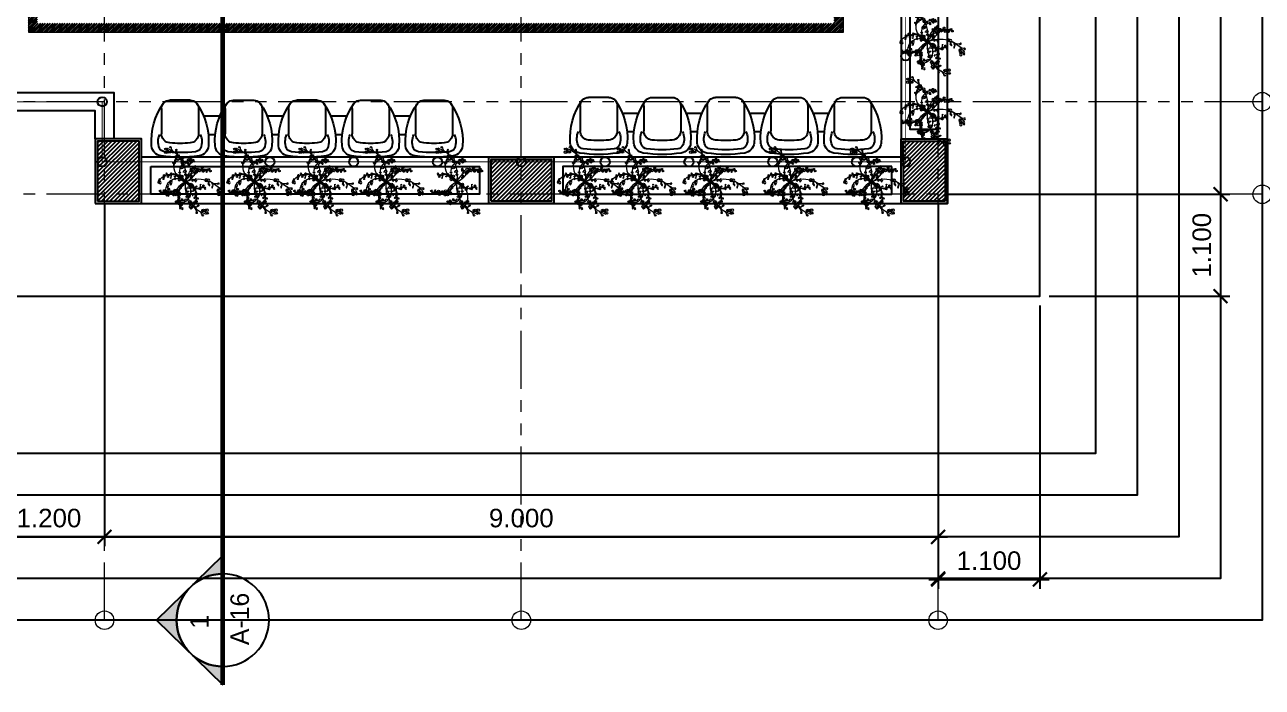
# Model space of a CAD drawing. Header units: metres. Extents: x -12400 to 1, y 0 to 106422.
# Drawn here: x -11994.42 to -11981.05, y 106383.25 to 106390.4 of the extents above; entities that cross this region are included whole.
import ezdxf
from ezdxf.enums import TextEntityAlignment as Align

# ---------------------------------------------------------------- set-up
doc = ezdxf.new("R2010")
doc.units = ezdxf.units.M
doc.header["$PDMODE"] = 35
for name, pattern in [('CENTER', [2, 1.25, -0.25, 0.25, -0.25]), ('HIDDEN2', [4.762499999999999, 3.175, -1.5875]), ('PHANTOM2', [1.25, 0.625, -0.125, 0.125, -0.125, 0.125, -0.125])]:
    doc.linetypes.add(name, pattern=pattern)
doc.layers.add('.05 (2)', color=8, linetype='Continuous', lineweight=20, transparency=0.3)
for name, color, linetype, lineweight in [('0.1', 1, 'Continuous', 9), ('A-DIM-100', 8, 'Continuous', 0), ('DIM 001', 251, 'Continuous', 13), ('W', 140, 'Continuous', 80)]:
    doc.layers.add(name, color=color, linetype=linetype, lineweight=lineweight)
for name, color, linetype in [('A-FURN', 1, 'Continuous'), ('A_ELEV_TARGET', 1, 'Continuous'), ('AR-HIDDEN LINES', 8, 'HIDDEN2'), ('NOITHAT', 21, 'Continuous'), ('stone', 15, 'Continuous')]:
    doc.layers.add(name, color=color, linetype=linetype)
doc.layers.add('GUIDELINES', color=206, linetype='Continuous', plot=False)
doc.styles.add('1', font='architxt.shx', dxfattribs={"width": 0.85, "height": 400})
doc.styles.add('DIMTXT-100', font='arial.ttf')
doc.styles.add('swis721', font='swiss.ttf')
doc.dimstyles.new('D-100', dxfattribs={"dimtxt": 0.2, "dimasz": 0.15, "dimexe": 0.1, "dimexo": 0.1, "dimgap": 0.1, "dimtad": 1, "dimdec": 3, "dimzin": 4, "dimdsep": 46, "dimtxsty": 'DIMTXT-100', "dimblk": 'ARCHTICK', "dimcen": 0.2, "dimdle": 0.1, "dimclrd": 8, "dimclre": 8, "dimclrt": 2, "dimadec": 0, "dimazin": 1, "dimtfac": 1, "dimtdec": 3, "dimtofl": 0, "dimtmove": 2, "dimatfit": 3, "dimfxl": 1, "dimarcsym": 0})
doc.dimstyles.new('DIM 200', dxfattribs={"dimtxt": 200, "dimasz": 1, "dimexe": 0, "dimexo": 40, "dimgap": 50, "dimtad": 1, "dimtoh": 1, "dimdec": 0, "dimlfac": 2, "dimtxsty": 'swis721', "dimblk": 'CIR', "dimcen": 0, "dimclrd": 155, "dimclre": 155, "dimclrt": 4, "dimadec": 0, "dimazin": 0, "dimtfac": 1, "dimtdec": 0, "dimtix": 1, "dimtmove": 1, "dimatfit": 3, "dimldrblk": 'CIR', "dimfxl": 0, "dimarcsym": 0})
pattern_1 = [(45, (-1778.118195197185, 422.8638645163301), (-0.01325825214724777, 0.01325825214724777), [])]

# ---------------------------------------------------------------- blocks, each defined once
blk = doc.blocks.new('CIR')
at = {"color": 4}
blk.add_circle((0, 0), 50, dxfattribs=at)
blk = doc.blocks.new('A$C0D18438D')
at = {"layer": 'AR-HIDDEN LINES', "linetype": 'Continuous'}
for p, q in [((107.0837005985741, 89.99999637887231), (107.0837005985813, 360.967539209465)), ((507.0837005985777, 89.99999637887959), (507.0837005985632, 360.967539209465)), ((612.7612741548655, 368.9116784949874), (687.1157174880391, 368.9116784949983)), ((792.7932910443451, 89.99999637887959), (792.7932910443342, 360.9675392094723)), ((1192.793291044349, 89.99999637888686), (1192.793291044341, 360.9675392094759)), ((1298.470864600618, 368.9116784949983), (1372.825307933792, 368.9116784950093)), ((1478.502881490102, 89.9999963788905), (1478.502881490087, 360.9675392094796)), ((1878.502881490094, 89.99999637888686), (1878.502881490091, 360.9675392094869)), ((1984.180455046393, 368.9116784950056), (2058.534898379563, 368.9116784950165)), ((2164.212471935854, 89.99999637890141), (2164.21247193584, 360.9675392094905)), ((2564.212471935847, 89.99999637889414), (2564.212471935847, 360.9675392094941)), ((2664.663364473272, 368.9116784949983), (2744.244488825527, 368.9116784950093)), ((2849.922062381567, 89.99999637887231), (2849.922062381585, 360.9675392094687)), ((3249.922062381564, 89.99999637886503), (3249.922062381578, 360.9675392094432)), ((562.0695348775917, 168.9116784949947), (737.8074567653312, 168.9116784949947)), ((1247.779125323344, 168.911678495002), (1423.517047211084, 168.9116784950056)), ((1933.488715769097, 168.9116784950129), (2109.226637656837, 168.9116784950165)), ((2613.971625195976, 168.9116784950056), (2794.936228102815, 168.911678495002)), ((417.0837005985813, -3.621124051278457e-06), (197.0837005985741, -3.621124051278457e-06)), ((882.7932910443487, -3.621116775320843e-06), (1102.793291044341, -3.621124051278457e-06)), ((1788.502881490094, -3.621113137342036e-06), (1568.502881490102, -3.621105861384422e-06)), ((2254.212471935854, -3.621098585426807e-06), (2474.212471935847, -3.621105861384422e-06)), ((2939.922062381556, -3.621138603193685e-06), (3159.922062381564, -3.621134965214878e-06))]:
    blk.add_line(p, q, dxfattribs=at)
for centre, radius, start, end in [((119.5505167129086, 481.4493086506918), 120, 98.482619865771, 175.039204697193), ((147.4307232721076, 485.2924278778955), 70, 97.21421954530334, 154.6148518111434), ((307.0837005985741, -775.9736012727371), 1391.330432837436, 81.51738013402283, 98.482619865771), ((307.0837005985741, -775.9736012727371), 1341.330432837436, 82.78578045448988, 97.21421954530334), ((466.7366779250042, 485.2924278778955), 70, 25.38514818913428, 82.78578045448988), ((494.6168844842396, 481.4493086506955), 120, 4.960795302599363, 81.51738013402283), ((805.2601071586396, 481.4493086507064), 120, 98.482619865771, 175.039204697193), ((833.1403137178786, 485.2924278778992), 70, 97.21421954530334, 154.6148518111434), ((992.7932910443415, -775.9736012727335), 1391.330432837436, 81.51738013402283, 98.482619865771), ((992.7932910443415, -775.9736012727335), 1341.330432837436, 82.78578045448988, 97.21421954530334), ((1152.446268370775, 485.2924278779028), 70, 25.38514818913428, 82.78578045448988), ((1180.326474930003, 481.44930865071), 120, 4.960795302599363, 81.51738013402283), ((1490.969697604414, 481.44930865071), 120, 98.482619865771, 175.039204697193), ((1518.849904163646, 485.2924278779028), 70, 97.21421954530334, 154.6148518111434), ((1678.502881490102, -775.973601272719), 1391.330432837436, 81.51738013402283, 98.482619865771), ((1678.502881490102, -775.973601272719), 1341.330432837436, 82.78578045448988, 97.21421954530334), ((1838.155858816535, 485.2924278779174), 70, 25.38514818913428, 82.78578045448988), ((1866.036065375745, 481.4493086507136), 120, 4.960795302599363, 81.51738013402283), ((2176.679288050185, 481.4493086507173), 120, 98.482619865771, 175.039204697193), ((2204.559494609381, 485.2924278779137), 70, 97.21421954530334, 154.6148518111434), ((2364.212471935847, -775.9736012727153), 1391.330432837436, 81.51738013402283, 98.482619865771), ((2364.212471935847, -775.9736012727153), 1341.330432837436, 82.78578045448988, 97.21421954530334), ((2523.865449262281, 485.292427877921), 70, 25.38514818913428, 82.78578045448988), ((2551.745655821509, 481.4493086507282), 120, 4.960795302599363, 81.51738013402283), ((2862.388878495927, 481.4493086506918), 120, 98.482619865771, 175.039204697193), ((2890.269085055137, 485.2924278779028), 70, 97.21421954530334, 154.6148518111434), ((3049.922062381531, -775.9736012727371), 1391.330432837436, 81.51738013402283, 98.482619865771), ((3049.922062381531, -775.9736012727371), 1341.330432837436, 82.78578045448988, 97.21421954530334), ((3209.575039708026, 485.2924278778773), 70, 25.38514818913428, 82.78578045448988), ((3237.455246267265, 481.4493086506773), 120, 4.960795302599363, 81.51738013402283), ((695.1095981692924, 438.3127248881865), 697.1664156384337, 175.5977297233679, 215.8637338349652), ((254.8425075129671, 447.1328982290579), 183.764567270592, 158.2254021633016, 205.3437752873169), ((207.0837005985522, 360.9675392094505), 100, 95.02653217703043, 179.9999999997916), ((307.0837005985741, -775.9736012727371), 1241.330432837436, 84.97346782296955, 95.02653217703043), ((407.0837005985595, 360.9675392094468), 100, 359.9999999997916, 84.97346782296955), ((-80.94219697215158, 438.3127248881719), 697.1664156384337, 324.1362661650348, 4.402270277063763), ((359.3248936841701, 447.1328982290579), 183.764567270592, 334.6562247124055, 21.77459783650486), ((1380.819188615042, 438.3127248881901), 697.1664156384337, 175.5977297233679, 215.8637338349652), ((940.5520979587018, 447.1328982290652), 183.764567270592, 158.2254021633016, 205.3437752873169), ((892.7932910443233, 360.9675392094578), 100, 95.02653217703043, 179.9999999997916), ((992.7932910443415, -775.9736012727335), 1241.330432837436, 84.97346782296955, 95.02653217703043), ((1092.793291044334, 360.9675392094541), 100, 359.9999999997916, 84.97346782296955), ((604.7673934736158, 438.3127248881792), 697.1664156384337, 324.1362661650348, 4.402270277063763), ((1045.034484129941, 447.1328982290652), 183.764567270592, 334.6562247124055, 21.77459783650486), ((2066.528779060798, 438.312724888201), 697.1664156384337, 175.5977297233679, 215.8637338349652), ((1626.261688404473, 447.1328982290725), 183.764567270592, 158.2254021633016, 205.3437752873169), ((1578.502881490094, 360.9675392094614), 100, 95.02653217703043, 179.9999999997916), ((1678.502881490102, -775.973601272719), 1241.330432837436, 84.97346782296955, 95.02653217703043), ((1778.502881490091, 360.9675392094723), 100, 359.9999999997916, 84.97346782296955), ((1290.476983919354, 438.3127248881901), 697.1664156384337, 324.1362661650348, 4.402270277063763), ((1730.744074575676, 447.1328982290761), 183.764567270592, 334.6562247124055, 21.77459783650486), ((2752.238369506569, 438.3127248882083), 697.1664156384337, 175.5977297233679, 215.8637338349652), ((2311.971278850244, 447.1328982290797), 183.764567270592, 158.2254021633016, 205.3437752873169), ((2264.212471935829, 360.9675392094759), 100, 95.02653217703043, 179.9999999997916), ((2364.212471935847, -775.9736012727153), 1241.330432837436, 84.97346782296955, 95.02653217703043), ((2464.212471935829, 360.9675392094832), 100, 359.9999999997916, 84.97346782296955), ((1976.186574365121, 438.3127248881938), 697.1664156384337, 324.1362661650348, 4.402270277063763), ((2416.453665021447, 447.1328982290834), 183.764567270592, 334.6562247124055, 21.77459783650486), ((3437.947959952318, 438.3127248881501), 697.1664156384337, 175.5977297233679, 215.8637338349652), ((2997.680869295986, 447.1328982290579), 183.764567270592, 158.2254021633016, 205.3437752873169), ((2949.922062381582, 360.9675392094396), 100, 95.02653217703043, 179.9999999997916), ((3049.922062381531, -775.9736012727371), 1241.330432837436, 84.97346782296955, 95.02653217703043), ((3149.922062381571, 360.9675392094432), 100, 359.9999999997916, 84.97346782296955), ((2661.896164810874, 438.3127248881829), 697.1664156384337, 324.1362661650348, 4.402270277063763), ((3102.163255467196, 447.132898229047), 183.764567270592, 334.6562247124055, 21.77459783650486), ((197.0837005985595, 89.99999637885412), 90, 179.9999999997916, 270.0000000002084), ((417.0837005985668, 89.99999637885412), 90, 270.0000000002084, 359.9999999997916), ((882.7932910443342, 89.99999637885776), 90, 179.9999999997916, 270.0000000002084), ((1102.793291044327, 89.99999637886867), 90, 270.0000000002084, 359.9999999997916), ((1568.502881490094, 89.99999637887595), 90, 179.9999999997916, 270.0000000002084), ((1788.502881490098, 89.99999637887595), 90, 270.0000000002084, 359.9999999997916), ((2254.21247193584, 89.99999637887595), 90, 179.9999999997916, 270.0000000002084), ((2474.212471935833, 89.99999637888686), 90, 270.0000000002084, 359.9999999997916), ((2939.922062381556, 89.99999637885048), 90, 179.9999999997916, 270.0000000002084), ((3159.922062381571, 89.9999963788432), 90, 270.0000000002084, 359.9999999997916)]:
    blk.add_arc(centre, radius, start, end, dxfattribs=at)
blk = doc.blocks.new('plann')
at = {"layer": '.05 (2)'}
for centre, radius in [((100745.621851946, 209025.0838661411), 8.085483303578684), ((101053.1112415855, 209029.9633624847), 3.062373412504849), ((101059.2210045914, 209029.8867683086), 4.275672750071239), ((100750.2072398642, 209000.8601453253), 11.07735672438507), ((100766.6371058917, 209017.0976333781), 7.460537794825279), ((100789.5106441566, 208998.2413886746), 7.268353060690103), ((100805.9683169139, 208906.9569148438), 8.067618562668352), ((100812.1101617445, 208962.2331520323), 7.464951094189139), ((100832.089378386, 208962.2331520323), 6.357039244867514), ((100895.7318915195, 208965.4344029367), 11.81754351106629), ((100926.985616614, 208945.8208427343), 9.783851448644857), ((100944.879356222, 209003.570155864), 9.17182806530626), ((100962.6008570934, 208968.4853238121), 7.290490939426003), ((101010.5985096632, 208948.9089217423), 13.70517436788927), ((101016.5822429947, 208930.1373027821), 8.003301822677859), ((101018.8820588449, 208948.9089217423), 8.283549181661717), ((101048.8026029354, 208925.5980617451), 9.707665154187318), ((101052.2531128934, 209014.9061583568), 2.978273743608588), ((101069.4000367151, 209001.9353060658), 7.670635745195717), ((101067.366597478, 208912.2921648995), 2.469873575679715), ((101107.7759025275, 209000.8080532975), 8.003301822677859), ((101110.1140378918, 208971.85187604), 10.12353686893766), ((101126.5044688988, 208978.1153666071), 6.555605058917853), ((100573.3654600033, 208805.2867176271), 5.170793612011959), ((100582.0640172503, 208803.5704782944), 4.813583393958625), ((100613.2237509054, 208810.9021766099), 3.324343804959784), ((100631.5149138632, 208822.7342897207), 6.396539727507787), ((100631.7700065326, 208804.9635599669), 0.9703809477793424), ((100639.5727116704, 208796.4687491193), 4.37932962711597), ((100659.4860021454, 208861.0975664339), 12.24301896135029), ((100661.7939572996, 208840.2053467846), 3.946556839840763), ((100663.0426005321, 208816.1826849087), 4.681373059413653), ((100669.2857242027, 208829.9099202663), 4.454997284052398), ((100680.1931692238, 208870.9909652306), 13.54692480060024), ((100670.6216227025, 208859.0939052666), 3.092415733521642), ((100774.7145918194, 208900.0558134797), 9.993945231125123), ((100808.4620886795, 208790.1838676108), 6.232150611132645), ((100820.8433287043, 208853.8686213731), 11.4382336774981), ((100816.2883045839, 208842.2273123407), 5.784496846844907), ((100820.3497272058, 208817.3041457638), 5.009697050275178), ((100829.5837676327, 208806.1981068233), 3.7874320322085), ((100842.3098469666, 208868.8194274311), 10.95636895134108), ((100880.3763078245, 208908.4128147956), 1.918703915955601), ((100907.3209787775, 208892.5700341146), 3.305389723679367), ((100967.4339805045, 208807.7518499441), 10.94759900930381), ((100977.6659181044, 208843.7874785104), 7.024356077515585), ((100980.8732663544, 208857.6165741197), 7.538193881427655), ((100995.2346058625, 208859.2727319846), 8.307801194552669), ((101044.560453168, 208886.3343448428), 5.822243916915897), ((101054.1622421499, 208891.5103094891), 7.434371180747211), ((101059.3259177333, 208856.6158318615), 7.587899926938496), ((101066.8304214346, 208860.3443994232), 8.379725047090803), ((101069.954064342, 208833.4912757028), 7.993369974879379), ((101082.4583476409, 208841.1285766108), 8.86998896145972), ((101082.909246586, 208886.1536912228), 7.257401672660032), ((101089.9543741972, 208861.1321295017), 8.443677768808028), ((100551.3476712062, 208746.4131811285), 6.936586703684385), ((100571.2008211272, 208700.8956218266), 8.613753629261224), ((100587.0068871014, 208723.0889024155), 6.375570604398656), ((100601.3720187852, 208706.7657000444), 13.45095243587666), ((100600.0887835105, 208737.7556696756), 10.18360931881298), ((100599.6105993985, 208749.2262873613), 7.173131648582058), ((100644.6525830034, 208786.7897088045), 4.1366484467798), ((100802.1945470968, 208768.5000546281), 5.995329890825713), ((100803.5851496345, 208723.0975345954), 3.575175391415704), ((100816.5947332833, 208728.3529204531), 7.094645636624513), ((100817.6962215985, 208753.2679823784), 3.989070774101368), ((100820.3568490968, 208766.8767781619), 6.485717049513394), ((100821.2900018059, 208742.9003055019), 3.869804670435259), ((100836.4195552253, 208739.4751541717), 6.75019049837332), ((100846.3315880805, 208766.9895064644), 3.345732561189016), ((100965.9235846536, 208708.6240812832), 3.371881778273964), ((100973.6177242525, 208741.7410282661), 9.261978152497846), ((100976.0614577967, 208671.7615382185), 7.574233475647392), ((100978.1531664414, 208776.0989292136), 8.294698797427847), ((100976.9547464144, 208705.294021797), 6.239215643356137), ((100984.6474061398, 208726.4986424579), 5.634827497598689), ((100984.8635601572, 208713.3245132574), 4.637659565206861), ((100987.6727299541, 208750.4712336711), 4.672939461707322), ((100990.7909315688, 208699.632446557), 6.391792528476597), ((100992.5713864746, 208764.2823559741), 5.626821826004996), ((100995.3604725424, 208683.5477538828), 6.354905336346801), ((101007.8818274665, 208751.832413939), 8.069680678083827)]:
    blk.add_circle(centre, radius, dxfattribs=at)
for centre, radius, start, end in [((100766.6239410771, 209028.9066752879), 10.71426508150137, 170.3156789016703, 242.4547340089757), ((101037.7569352096, 209046.3867294655), 22.48292034580389, 252.0243508802548, 322.6590351494019), ((100830.2706620397, 208636.3650812001), 278.5185080152134, 81.00124592277953, 164.2084522966925), ((100757.7749023269, 209005.7552351885), 14.19624947822105, 74.0788418427666, 187.3830743059856), ((100666.5936374505, 208808.3723289863), 231.4626282387932, 26.44609355556747, 65.74743849598423), ((100785.9121410696, 208963.0197021385), 39.11857111562234, 76.97343908289388, 117.3946915093492), ((100809.5504794148, 208887.5597105483), 26.54769121830601, 99.30225832243055, 195.8875743002008), ((100934.0683168822, 208802.8540223371), 124.1869045539794, 119.01410487329, 207.5699519176917), ((100831.3746250868, 208949.5615439552), 17.10497891439347, 74.02210951754645, 182.4512948644913), ((101024.0699089631, 208869.0387784351), 156.108408346093, 48.62980157118395, 164.2337554479626), ((100970.8331618532, 208858.0750470047), 110.7167560323819, 359.6919777368823, 151.1750402264711), ((100792.6960597456, 208728.4557739701), 200.180824370941, 350.5395655645809, 66.08843573451264), ((100991.1646765269, 208945.3622507437), 23.91661243404337, 330.6128488141759, 45.349849549443), ((101025.1784691526, 208986.1927931329), 41.11927067442708, 6.579238590879068, 67.76671035253455), ((101015.8194246455, 208920.0414167429), 41.00865955405207, 321.3453351757134, 12.64729817253782), ((101067.1306001391, 208978.4125694909), 49.21964823284702, 343.6801977205684, 23.15040319556208), ((100573.3654600033, 208890.3024539099), 85.01573628271606, 267.8698849563244, 327.0518372679477), ((100663.4030599091, 208826.1884444212), 38.0939074658779, 181.8348119607192, 245.8861765306702), ((100711.9093334971, 208835.6755165077), 47.46678833367289, 131.9264359433871, 201.5020044098311), ((100866.1799803205, 208846.0540273988), 51.6032068875539, 188.3536380124137, 227.5540028513952), ((100850.0395385851, 208867.2954465035), 18.29317042138473, 142.8301150978964, 243.4099857569715), ((100990.4106075151, 208940.7147232976), 92.45038727953717, 238.2011879067397, 266.1966571418652), ((100917.2221058207, 208799.9864002769), 56.62664799273293, 332.1199279392443, 32.83436803659832), ((101015.4793976596, 208902.1453448826), 62.97380396869414, 323.5016736571558, 348.094159491438), ((101073.8790587283, 208853.157540755), 8.803395698877162, 263.3834659534638, 29.405046788485), ((101089.9543741972, 208861.1321295017), 8.943189547697488, 199.9886250857053, 324.2132236102335), ((100544.2517885149, 208805.0735753149), 53.59892302099794, 274.3408343153555, 331.7126398384247), ((100621.401281838, 208692.6779406825), 50.86862037601054, 126.3607300321879, 170.7032896794579), ((96917.86482984602, 207333.9061353596), 3931.026404809947, 20.44064900759552, 21.27791524525765), ((100792.553250015, 208790.1564751085), 17.89713448027328, 289.4924082757853, 5.513537759974456), ((100793.5638625278, 208747.9049942974), 26.75511637324107, 285.120667551029, 17.47060246660466), ((100856.6355316661, 208778.1205864533), 43.61370357672958, 184.8561881351438, 250.1853941278239), ((100841.1585979062, 208837.198081904), 68.7234802586334, 245.9745785185244, 275.3638009103012), ((100960.3200593703, 208740.7116692563), 32.57319139311319, 279.9057956567798, 353.6084079189347), ((100965.3853920938, 208699.9883189431), 25.16292248803045, 271.2255537404903, 349.8472060698725), ((101654.3096225544, 208064.4748729865), 966.1454159009793, 133.4861568557097, 135.2111603395013), ((100995.3604725424, 208690.6791301219), 7.131376239086489, 136.889628398624, 315.0951090144598), ((100978.5287285032, 208731.3742014536), 35.77908434883926, 28.48969400056349, 72.26369714491295)]:
    blk.add_arc(centre, radius, start, end, dxfattribs=at)
blk = doc.blocks.new('ROOFDECKCOL')
h = blk.add_hatch()
h.set_pattern_fill('ANSI31', color=8, scale=0.01)
h.set_pattern_definition([(45, (11975.8129679257, -106287.5702236537), (-0.02245064030267288, 0.02245064030267288), [])])
h.paths.add_polyline_path([(0.02499999999236024, 18.02499999997963), (0.4749999999930878, 18.02499999997963), (0.4749999999930878, 18.67499999998836), (0.02499999999236024, 18.67499999998836)])
h.paths.add_polyline_path([(4.924999999993815, 18.67499999998836), (4.924999999993815, 18.22499999997672), (4.274999999994179, 18.22499999997672), (4.274999999994179, 18.67499999998836)])
h.paths.add_polyline_path([(9.174999999993815, 18.02499999997963), (8.724999999993088, 18.02499999997963), (8.724999999993088, 18.67499999998836), (9.174999999993815, 18.67499999998836)])
h.paths.add_polyline_path([(13.42499999999382, 17.52499999997963), (13.42499999999382, 17.97499999999127), (12.77499999999418, 17.97499999999127), (12.77499999999418, 17.52499999997963)])
h.paths.add_polyline_path([(17.02499999999236, 18.02499999997963), (17.47499999999309, 18.02499999997963), (17.47499999999309, 18.67499999998836), (17.02499999999236, 18.67499999998836)])
h.paths.add_polyline_path([(21.27499999999236, 18.67499999998836), (21.27499999999236, 18.22499999997672), (21.924999999992, 18.22499999997672), (21.924999999992, 18.67499999998836)])
h.paths.add_polyline_path([(26.174999999992, 18.02499999997963), (25.72499999999127, 18.02499999997963), (25.72499999999127, 18.67499999998836), (26.174999999992, 18.67499999998836)])
h.paths.add_polyline_path([(26.174999999992, 13.27499999997963), (25.72499999999127, 13.27499999997963), (25.72499999999127, 13.92499999998836), (26.174999999992, 13.92499999998836)])
h.paths.add_polyline_path([(26.174999999992, 9.024999999979627), (25.72499999999127, 9.024999999979627), (25.72499999999127, 9.674999999988358), (26.174999999992, 9.674999999988358)])
h.paths.add_polyline_path([(26.174999999992, 4.774999999979627), (25.72499999999127, 4.774999999979627), (25.72499999999127, 5.424999999988358), (26.174999999992, 5.424999999988358)])
h.paths.add_polyline_path([(26.174999999992, 0.02499999999417923), (25.72499999999127, 0.02499999999417923), (25.72499999999127, 0.6750000000029104), (26.174999999992, 0.6750000000029104)])
h.paths.add_polyline_path([(21.27499999999236, 0.02499999999417923), (21.27499999999236, 0.4750000000058208), (21.924999999992, 0.4750000000058208), (21.924999999992, 0.02499999999417923)])
h.paths.add_polyline_path([(17.02499999999236, 0.02499999999417923), (17.47499999999309, 0.02499999999417923), (17.47499999999309, 0.6750000000029104), (17.02499999999236, 0.6750000000029104)])
h.paths.add_polyline_path([(13.42499999999382, 1.024999999994179), (13.42499999999382, 1.475000000005821), (12.77499999999418, 1.475000000005821), (12.77499999999418, 1.024999999994179)])
h.paths.add_polyline_path([(9.174999999993815, 0.02499999999417923), (8.724999999993088, 0.02499999999417923), (8.724999999993088, 0.6750000000029104), (9.174999999993815, 0.6750000000029104)])
h.paths.add_polyline_path([(4.924999999993815, 0.02499999999417923), (4.924999999993815, 0.4750000000058208), (4.274999999994179, 0.4750000000058208), (4.274999999994179, 0.02499999999417923)])
h.paths.add_polyline_path([(0.0249999999996362, 0.02499999999417923), (0.4250000000010914, 0.02499999999417923), (0.4250000000010914, 0.4250000000029104), (0.0249999999996362, 0.4250000000029104)])
h.paths.add_polyline_path([(0.02499999999236024, 9.024999999979627), (0.4749999999930878, 9.024999999979627), (0.4749999999930878, 9.674999999988358), (0.02499999999236024, 9.674999999988358)])
h.paths.add_polyline_path([(0.02499999999236024, 13.27499999997963), (0.4749999999930878, 13.27499999997963), (0.4749999999930878, 13.92499999998836), (0.02499999999236024, 13.92499999998836)])
at = {"color": 7}
for points in [[(16.99999999999272, 0), (17.49999999999272, 0), (17.49999999999272, 0.6999999999970896), (16.99999999999272, 0.6999999999970896)], [(26.19999999999163, 0), (25.69999999999163, 0), (25.69999999999163, 0.6999999999970896), (26.19999999999163, 0.6999999999970896)], [(21.24999999999272, 0), (21.24999999999272, 0.5), (21.94999999999345, 0.5), (21.94999999999345, 0)]]:
    blk.add_lwpolyline(points, close=True, dxfattribs=at)
at = {"layer": 'stone', "color": 5}
for points in [[(17.02499999999236, 0.02499999999417923), (17.47499999999309, 0.02499999999417923), (17.47499999999309, 0.6750000000029104), (17.02499999999236, 0.6750000000029104)], [(26.174999999992, 0.02499999999417923), (25.72499999999127, 0.02499999999417923), (25.72499999999127, 0.6750000000029104), (26.174999999992, 0.6750000000029104)], [(21.27499999999236, 0.02499999999417923), (21.27499999999236, 0.4750000000058208), (21.924999999992, 0.4750000000058208), (21.924999999992, 0.02499999999417923)]]:
    blk.add_lwpolyline(points, close=True, dxfattribs=at)
blk = doc.blocks.new('FP_ROOFDECK')
at = {"layer": 'AR-HIDDEN LINES'}
h = blk.add_hatch(dxfattribs=at)
h.set_pattern_fill('ANSI31', color=256, scale=0.15)
h.set_pattern_definition(pattern_1)
h.paths.add_polyline_path([(25.97748595194389, 17.74999999998545), (17.37748595201629, 17.74999999998545), (17.37748595209268, 2.949999999982538), (25.97748595202211, 2.949999999982538)], flags=16)
h.paths.add_polyline_path([(26.07748595194425, 17.84999999997672), (17.2774859520141, 17.84999999997672), (17.27748595209414, 2.849999999976717), (26.07748595202247, 2.849999999976717)])
h = blk.add_hatch(dxfattribs=at)
h.set_pattern_fill('ANSI31', color=256, scale=0.15)
h.set_pattern_definition(pattern_1)
h.paths.add_polyline_path([(25.97748595194389, 17.74999999998545), (17.37748595201629, 17.74999999998545), (17.37748595209268, 2.949999999982538), (25.97748595202211, 2.949999999982538)], flags=16)
h.paths.add_polyline_path([(26.07748595194425, 17.84999999997672), (17.2774859520141, 17.84999999997672), (17.27748595209414, 2.849999999976717), (26.07748595202247, 2.849999999976717)])
at = {"color": 1}
blk.add_lwpolyline([(10.20000000000073, 20.69999999998254), (0, 20.69999999998254), (0, 0), (11.20000000000073, 0), (11.20000000000073, 1), (16.99999999999636, 1), (16.99999999999636, 0), (28.19999999999891, 0), (28.19999999999891, 20.69999999998254), (18.00000000001819, 20.69999999998254)], dxfattribs=at)
at = {"color": 3}
for points in [[(18, 1), (27.19999999999891, 1), (27.19999999999891, 19.69999999998254)], [(27.05000000000473, 18.99999999998545), (27.05000000000473, 14.94999999998254), (26.69999999999891, 14.94999999998254), (26.69999999999891, 14.24999999998545), (27.05000000000473, 14.24999999998545), (27.05000000000473, 10.69999999998254), (26.69999999999891, 10.69999999998254), (26.70000000000073, 1.499999999985448), (18.5, 1.499999999985448)]]:
    blk.add_lwpolyline(points, dxfattribs=at)
at = {"color": 2, "linetype": 'HIDDEN2', "ltscale": 0.05}
blk.add_lwpolyline([(18.07500000001892, 19.62500000005821, 0.01, 0.01, 0), (27.12499999998181, 19.62500000005821, 0.01, 0.01, 0), (27.12499999998181, 10.65000000005239, 0.01, 0.01, 0), (26.75000000001637, 10.65000000005239, 0.01, 0.01, 0), (26.75000000001819, 1.450000000055297, 0.01, 0.01, 0), (18.07500000000073, 1.44999999992433, 0.01, 0.01, 0), (18.07500000000073, 2.100000000122236, 0.01, 0.01, 0), (16.84999999999673, 2.100000000034925, 0, 0, 0)], format="xyseb", dxfattribs=at)
at = {"color": 1}
for points in [[(26.80000000000109, 5.649999999979627), (27.09999999999854, 5.649999999979627), (27.09999999999854, 1.80000000000291), (26.80000000000109, 1.80000000000291)], [(14.45000000000073, 2), (14.45000000000073, 2.19999999999709), (18.20000000000073, 2.200000000113505), (18.20000000000073, 1.69999999999709), (18, 1.69999999999709), (18, 2.000000000116415)], [(18.60000000000036, 1.399999999979627), (22.14999999999964, 1.399999999979627), (22.14999999999964, 1.100000000005821), (18.60000000000036, 1.100000000005821)], [(26.60000000000036, 1.399999999979627), (23.05000000000109, 1.399999999979627), (23.05000000000109, 1.100000000005821), (26.60000000000036, 1.100000000005821)]]:
    blk.add_lwpolyline(points, close=True, dxfattribs=at)
for centre in [(26.75000000006912, 2.593750000029104), (18.07500000000073, 2.100000000122236), (18.07500000000073, 1.44999999992433), (18.98000000001593, 1.450000000026193), (19.88500000001113, 1.44999999999709), (20.79000000000815, 1.449999999982538), (21.69500000000335, 1.449999999953434), (22.60000000000036, 1.44999999992433), (23.50499999999738, 1.449999999953434), (24.40999999999258, 1.449999999982538), (25.3149999999896, 1.44999999999709), (26.21999999998479, 1.450000000026193), (26.75000000001819, 1.450000000055297)]:
    blk.add_circle(centre, 0.05)
at = {"layer": '0.1'}
blk.add_lwpolyline([(26.07748595194425, 17.84999999997672), (17.2774859520141, 17.84999999997672), (17.27748595209414, 2.849999999976717), (26.07748595202247, 2.849999999976717)], close=True, dxfattribs=at)
blk.add_lwpolyline([(26.07748595194425, 17.84999999997672), (17.2774859520141, 17.84999999997672), (17.27748595209414, 2.849999999976717), (26.07748595202247, 2.849999999976717)], close=True, dxfattribs=at)
blk.add_blockref('ROOFDECKCOL', (1.000000000007276, 1))
at = {"layer": 'A-FURN', "color": 0}
for p, xscale, yscale, zscale, rotation in [((-200.9688007821369, 129.8367236153717), 0.00112499999999999, 0.00112499999999999, 0.00112499999999999, 266.6331332277906), ((202.0655168534522, -190.8061700597609), -0.001125, 0.001125, 0.001125, 16.35728582796039), ((262.0115522364958, -110.7363564510015), 0.001125000000000005, 0.001125000000000005, 0.001125000000000005, 90), ((-200.9688007821369, 129.0813362664339), 0.00112499999999999, 0.00112499999999999, 0.00112499999999999, 266.6331332277906), ((262.0115522364958, -111.4917437999247), 0.001125000000000005, 0.001125000000000005, 0.001125000000000005, 90), ((202.0655168534522, -191.5615574086987), -0.001125, 0.001125, 0.001125, 16.35728582796039), ((-208.9799080106495, 128.3259318949276), 0.00112499999999999, 0.00112499999999999, 0.00112499999999999, 266.6331332277906), ((-208.2355123985981, 128.3259318949276), 0.00112499999999999, 0.00112499999999999, 0.00112499999999999, 266.6331332277906), ((-207.5292909338023, 128.3259318949276), 0.00112499999999999, 0.00112499999999999, 0.00112499999999999, 266.6331332277906), ((-206.8135258889561, 128.3259318949276), 0.00112499999999999, 0.00112499999999999, 0.00112499999999999, 266.6331332277906), ((-206.0500432897497, 128.3259318949276), 0.00112499999999999, 0.00112499999999999, 0.00112499999999999, 266.6331332277906), ((-204.6662309273634, 128.3259318949276), 0.00112499999999999, 0.00112499999999999, 0.00112499999999999, 266.6331332277906), ((-204.0936190644334, 128.3259318949276), 0.00112499999999999, 0.00112499999999999, 0.00112499999999999, 266.6331332277906), ((-203.3110493051281, 128.3259318949276), 0.00112499999999999, 0.00112499999999999, 0.00112499999999999, 266.6331332277906), ((-202.4521312513116, 128.3259318949276), 0.00112499999999999, 0.00112499999999999, 0.00112499999999999, 266.6331332277906), ((-201.574126210342, 128.3259318949276), 0.00112499999999999, 0.00112499999999999, 0.00112499999999999, 266.6331332277906), ((194.0544096249396, -192.316961780205), -0.001125, 0.001125, 0.001125, 16.35728582796039), ((254.0004450079832, -112.2471481714456), 0.001125000000000005, 0.001125000000000005, 0.001125000000000005, 90), ((194.798805236991, -192.316961780205), -0.001125, 0.001125, 0.001125, 16.35728582796039), ((254.7448406200347, -112.2471481714456), 0.001125000000000004, 0.001125000000000004, 0.001125000000000004, 90), ((195.5050267017868, -192.316961780205), -0.001125, 0.001125, 0.001125, 16.35728582796039), ((255.4510620848305, -112.2471481714456), 0.001125000000000005, 0.001125000000000005, 0.001125000000000005, 90), ((196.220791746633, -192.316961780205), -0.001125, 0.001125, 0.001125, 16.35728582796039), ((256.1668271296767, -112.2471481714456), 0.001125000000000005, 0.001125000000000005, 0.001125000000000005, 90), ((256.9303097288812, -112.2471481714456), 0.001125000000000005, 0.001125000000000005, 0.001125000000000005, 90), ((198.3680867082257, -192.316961780205), -0.001125, 0.001125, 0.001125, 16.35728582796039), ((258.3141220912694, -112.2471481714456), 0.001125000000000004, 0.001125000000000004, 0.001125000000000004, 90), ((198.9406985711539, -192.316961780205), -0.001125, 0.001125, 0.001125, 16.35728582796039), ((258.8867339541994, -112.2471481714456), 0.001125000000000004, 0.001125000000000004, 0.001125000000000004, 90), ((199.723268330461, -192.316961780205), -0.001125, 0.001125, 0.001125, 16.35728582796039), ((259.6693037135046, -112.2471481714456), 0.001125000000000005, 0.001125000000000005, 0.001125000000000005, 90), ((200.5821863842757, -192.316961780205), -0.001125, 0.001125, 0.001125, 16.35728582796039), ((260.5282217673212, -112.2471481714456), 0.001125000000000004, 0.001125000000000004, 0.001125000000000004, 90), ((201.4601914252453, -192.316961780205), -0.001125, 0.001125, 0.001125, 16.35728582796039), ((261.4062268082907, -112.2471481714456), 0.001125000000000004, 0.001125000000000004, 0.001125000000000004, 90)]:
    blk.add_blockref('plann', p, dxfattribs=dict(at, xscale=xscale, yscale=yscale, zscale=zscale, rotation=rotation))
at = {"layer": 'NOITHAT', "linetype": 'Continuous', "xscale": -0.001, "yscale": 0.001, "zscale": 0.001, "rotation": 180}
for p in [(23.12870347454373, 2.146048177877674), (18.60813744045663, 2.115356831549434)]:
    blk.add_blockref('A$C0D18438D', p, dxfattribs=at)
at = {"layer": '0.1', "color": 2, "insert": (26.52500000005239, 3.762500000011642), "char_height": 0.15, "attachment_point": 5, "rotation": 90.00000000000018}
blk.add_mtext_dynamic_manual_height_columns('{\\Fx-hlvm1s|c0;\\W0.9;\\T1.5;CHAINLINK FENCE}', width=5150.828219755791, gutter_width=1, heights=[0], dxfattribs=at)
at = {"layer": '0.1', "color": 2, "attachment_point": 5}
for s, insert, char_height in [('{\\Fx-hlvm1s|c0;\\W0.9;\\T1.5;CHAINLINK FENCE}', (20.375, 1.700000000011642), 0.15), ('{\\Fx-hlvm1s|c0;\\W0.9;\\T1.5;CHAINLINK FENCE}', (24.82500000001892, 1.700000000011642), 0.15), ('{\\Fx-hlvm1s|c0;\\W0.9;\\T1.5;PLANTBOX}', (20.375, 0.7694424387882464), 0.15), ('{\\Fx-hlvm1s|c0;\\W0.9;\\T1.5;PLANTBOX}', (24.82499999999709, 0.7694424387882464), 0.15), ('{\\Fx-hlvm1s|c0;\\W0.9;\\T0.9;\\C3;LN OF LEDGE}', (27.18063405127759, -0.1999999999970896), 0.22)]:
    blk.add_mtext_dynamic_manual_height_columns(s, width=5150.828219755791, gutter_width=1, heights=[0], dxfattribs=dict(at, insert=insert, char_height=char_height))
blk = doc.blocks.new('_ArchTick')
at = {"color": 0, "linetype": 'ByBlock', "const_width": 0.15}
blk.add_lwpolyline([(-0.5, -0.5), (0.5, 0.5)], dxfattribs=at)
blk = doc.blocks.new('*D544')
at = {"layer": 'DEFPOINTS', "color": 0, "transparency": 16777216}
for p in [(-11994.75441529414, 106389.5702236537), (-11993.55441529413, 106388.5702236537), (-11993.55441529413, 106384.8702236537)]:
    blk.add_point(p, dxfattribs=at)
at = {"layer": 'DIM 001', "color": 8, "lineweight": -2, "transparency": 16777216}
for p, q in [((-11994.75441529414, 106389.4702236537), (-11994.75441529414, 106384.7702236537)), ((-11993.55441529413, 106388.4702236537), (-11993.55441529413, 106384.7702236537)), ((-11994.85441529414, 106384.8702236537), (-11993.45441529413, 106384.8702236537))]:
    blk.add_line(p, q, dxfattribs=at)
at = {"layer": 'DIM 001', "color": 8, "lineweight": -2, "transparency": 16777216, "xscale": 0.15, "yscale": 0.15, "zscale": 0.15, "rotation": 180}
blk.add_blockref('_ArchTick', (-11994.75441529414, 106384.8702236537), dxfattribs=at)
at = {"layer": 'DIM 001', "color": 8, "lineweight": -2, "transparency": 16777216, "xscale": 0.15, "yscale": 0.15, "zscale": 0.15}
blk.add_blockref('_ArchTick', (-11993.55441529413, 106384.8702236537), dxfattribs=at)
at = {"layer": 'DIM 001', "color": 2, "transparency": 16777216, "insert": (-11994.15441529414, 106385.0723382513), "char_height": 0.2, "attachment_point": 5, "style": 'DIMTXT-100'}
blk.add_mtext('1.200', dxfattribs=at)
blk = doc.blocks.new('*D545')
at = {"layer": 'DEFPOINTS', "color": 0, "transparency": 16777216}
for p in [(-11993.55441529413, 106388.5702236537), (-11984.55441529413, 106388.5702236537), (-11984.55441529413, 106384.8702236537)]:
    blk.add_point(p, dxfattribs=at)
at = {"layer": 'DIM 001', "color": 8, "lineweight": -2, "transparency": 16777216}
for p, q in [((-11993.55441529413, 106388.4702236537), (-11993.55441529413, 106384.7702236537)), ((-11984.55441529413, 106388.4702236537), (-11984.55441529413, 106384.7702236537)), ((-11993.65441529413, 106384.8702236537), (-11984.45441529413, 106384.8702236537))]:
    blk.add_line(p, q, dxfattribs=at)
at = {"layer": 'DIM 001', "color": 8, "lineweight": -2, "transparency": 16777216, "xscale": 0.15, "yscale": 0.15, "zscale": 0.15, "rotation": 180}
blk.add_blockref('_ArchTick', (-11993.55441529413, 106384.8702236537), dxfattribs=at)
at = {"layer": 'DIM 001', "color": 8, "lineweight": -2, "transparency": 16777216, "xscale": 0.15, "yscale": 0.15, "zscale": 0.15}
blk.add_blockref('_ArchTick', (-11984.55441529413, 106384.8702236537), dxfattribs=at)
at = {"layer": 'DIM 001', "color": 2, "transparency": 16777216, "insert": (-11989.05441529413, 106385.0723382513), "char_height": 0.2, "attachment_point": 5, "style": 'DIMTXT-100'}
blk.add_mtext('9.000', dxfattribs=at)
blk = doc.blocks.new('*D546')
at = {"layer": 'DEFPOINTS', "color": 0, "transparency": 16777216}
for p in [(-12010.55441529413, 106388.5702236537), (-11984.55441529413, 106388.5702236537), (-12010.55441529413, 106384.4202236537)]:
    blk.add_point(p, dxfattribs=at)
at = {"layer": 'DIM 001', "color": 8, "lineweight": -2, "transparency": 16777216}
for p, q in [((-12010.55441529413, 106388.4702236537), (-12010.55441529413, 106384.3202236537)), ((-11984.55441529413, 106388.4702236537), (-11984.55441529413, 106384.3202236537)), ((-11984.45441529413, 106384.4202236537), (-12010.65441529413, 106384.4202236537))]:
    blk.add_line(p, q, dxfattribs=at)
at = {"layer": 'DIM 001', "color": 8, "lineweight": -2, "transparency": 16777216, "xscale": 0.15, "yscale": 0.15, "zscale": 0.15, "rotation": 180}
blk.add_blockref('_ArchTick', (-12010.55441529413, 106384.4202236537), dxfattribs=at)
at = {"layer": 'DIM 001', "color": 8, "lineweight": -2, "transparency": 16777216, "xscale": 0.15, "yscale": 0.15, "zscale": 0.15}
blk.add_blockref('_ArchTick', (-11984.55441529413, 106384.4202236537), dxfattribs=at)
at = {"layer": 'DIM 001', "color": 2, "transparency": 16777216, "insert": (-11997.55441529413, 106384.6223382513), "char_height": 0.2, "attachment_point": 5, "style": 'DIMTXT-100'}
blk.add_mtext('26.000', dxfattribs=at)
blk = doc.blocks.new('*D547')
at = {"layer": 'DEFPOINTS', "color": 0, "transparency": 16777216}
for p in [(-11984.55441529413, 106388.5702236537), (-11983.45441529413, 106387.4702236537), (-11983.45441529413, 106384.4102760061)]:
    blk.add_point(p, dxfattribs=at)
at = {"layer": 'DIM 001', "color": 8, "lineweight": -2, "transparency": 16777216}
for p, q in [((-11984.55441529413, 106388.4702236537), (-11984.55441529413, 106384.3102760061)), ((-11983.45441529413, 106387.3702236537), (-11983.45441529413, 106384.3102760061)), ((-11984.65441529413, 106384.4102760061), (-11983.35441529413, 106384.4102760061))]:
    blk.add_line(p, q, dxfattribs=at)
at = {"layer": 'DIM 001', "color": 8, "lineweight": -2, "transparency": 16777216, "xscale": 0.15, "yscale": 0.15, "zscale": 0.15, "rotation": 180}
blk.add_blockref('_ArchTick', (-11984.55441529413, 106384.4102760061), dxfattribs=at)
at = {"layer": 'DIM 001', "color": 8, "lineweight": -2, "transparency": 16777216, "xscale": 0.15, "yscale": 0.15, "zscale": 0.15}
blk.add_blockref('_ArchTick', (-11983.45441529413, 106384.4102760061), dxfattribs=at)
at = {"layer": 'DIM 001', "color": 2, "transparency": 16777216, "insert": (-11984.00441529413, 106384.6123906036), "char_height": 0.2, "attachment_point": 5, "style": 'DIMTXT-100'}
blk.add_mtext('1.100', dxfattribs=at)
blk = doc.blocks.new('*D565')
at = {"layer": 'DEFPOINTS', "color": 0, "transparency": 16777216}
for p in [(-11984.55441529414, 106407.0702236537), (-11984.55441529414, 106388.5702236537), (-11981.50441529414, 106388.5702236537)]:
    blk.add_point(p, dxfattribs=at)
at = {"layer": 'DIM 001', "color": 8, "lineweight": -2, "transparency": 16777216}
for p, q in [((-11984.45441529414, 106407.0702236537), (-11981.40441529414, 106407.0702236537)), ((-11981.50441529414, 106407.1702236538), (-11981.50441529414, 106388.4702236537)), ((-11984.45441529414, 106388.5702236537), (-11981.40441529414, 106388.5702236537))]:
    blk.add_line(p, q, dxfattribs=at)
at = {"layer": 'DIM 001', "color": 8, "lineweight": -2, "transparency": 16777216, "xscale": 0.15, "yscale": 0.15, "zscale": 0.15}
for p, rotation in [((-11981.50441529414, 106407.0702236537), 90), ((-11981.50441529414, 106388.5702236537), 270)]:
    blk.add_blockref('_ArchTick', p, dxfattribs=dict(at, rotation=rotation))
at = {"layer": 'DIM 001', "color": 2, "transparency": 16777216, "insert": (-11981.70652989166, 106397.8202236537), "char_height": 0.2, "attachment_point": 5, "rotation": 90, "style": 'DIMTXT-100'}
blk.add_mtext('18.500', dxfattribs=at)
blk = doc.blocks.new('*D566')
at = {"layer": 'DEFPOINTS', "color": 0, "transparency": 16777216}
for p in [(-11984.55441529414, 106388.5702236537), (-11983.45441529414, 106387.4702236538), (-11981.50441529415, 106387.4702236538)]:
    blk.add_point(p, dxfattribs=at)
at = {"layer": 'DIM 001', "color": 8, "lineweight": -2, "transparency": 16777216}
for p, q in [((-11981.50441529415, 106388.6702236538), (-11981.50441529415, 106387.3702236538)), ((-11984.45441529414, 106388.5702236537), (-11981.40441529415, 106388.5702236537)), ((-11983.35441529414, 106387.4702236538), (-11981.40441529415, 106387.4702236538))]:
    blk.add_line(p, q, dxfattribs=at)
at = {"layer": 'DIM 001', "color": 8, "lineweight": -2, "transparency": 16777216, "xscale": 0.15, "yscale": 0.15, "zscale": 0.15}
for p, rotation in [((-11981.50441529415, 106388.5702236537), 90), ((-11981.50441529415, 106387.4702236538), 270)]:
    blk.add_blockref('_ArchTick', p, dxfattribs=dict(at, rotation=rotation))
at = {"layer": 'DIM 001', "color": 2, "transparency": 16777216, "insert": (-11981.70652989166, 106388.0202236537), "char_height": 0.2, "attachment_point": 5, "rotation": 90, "style": 'DIMTXT-100'}
blk.add_mtext('1.100', dxfattribs=at)
blk = doc.blocks.new('SEC_TARGET_ARROW')
at = {"ltscale": 100}
h = blk.add_hatch(color=1, dxfattribs=at)
edge = h.paths.add_edge_path()
edge.add_line((-3.446809267586795, -3.622085845597613), (-8.881784197001252e-16, -6.992020377082518))
edge.add_line((-9.184850993605148e-16, -6.992020377082517), (-9.184850993605148e-16, -5.000000000000001))
edge.add_ellipse((-9.184850993605148e-16, -1.021405182655144e-14), major_axis=(3.535533905932495, 3.535533905932495), ratio=0.9999999999999757, start_angle=181.4203847488388, end_angle=225.0000000000007, ccw=False)
edge = h.paths.add_edge_path()
edge.add_line((-3.543432867843658, 3.527617256886659), (-7.151521909318397, -8.881784197001252e-16))
edge.add_line((-7.151521909318398, -1.110223024625157e-15), (-3.543432867821539, -3.527617256908707))
edge.add_ellipse((-9.184850993605148e-16, -2.842170943040401e-14), major_axis=(-3.535533905932701, 3.535533905932701), ratio=0.999999999999968, start_angle=0.12815158020111994, end_angle=89.87184842015631, ccw=False)
edge = h.paths.add_edge_path()
edge.add_ellipse((-9.184850993605148e-16, -4.662936703425657e-14), major_axis=(3.535533905932749, 3.535533905932749), ratio=0.9999999999999926, start_angle=405.0000000000002, end_angle=448.57961525079867, ccw=False)
edge.add_line((-9.184850993605148e-16, 4.999999999999998), (-9.184850993605148e-16, 6.992020377081351))
edge.add_line((-9.184850993605148e-16, 6.992020377081353), (-3.446809267563513, 3.622085845619586))
at = {"color": 1, "ltscale": 100}
for p, q in [((-7.151521909318398, -1.110223024625157e-15), (-9.184850993605148e-16, 6.992020377081353)), ((-9.184850993605148e-16, 4.999999999999998), (-9.184850993605148e-16, 6.992020377081353)), ((-7.151521909318398, -1.110223024625157e-15), (-9.184850993605148e-16, -6.992020377082517)), ((-9.184850993605148e-16, -6.992020377082517), (-9.184850993605148e-16, -5))]:
    blk.add_line(p, q, dxfattribs=at)
blk.add_arc((-9.184850993605148e-16, -1.110223024625157e-15), 4.999999999999999, 90, 270, dxfattribs=at)
blk = doc.blocks.new('*U27')
at = {"color": 1, "ltscale": 100}
blk.add_line((5, 0), (-5, 0), dxfattribs=at)
blk.add_circle((0, 0), 5, dxfattribs=at)
at = {"layer": 'A_ELEV_TARGET', "rotation": 270}
blk.add_blockref('SEC_TARGET_ARROW', (0, -1.065814103640151e-15), dxfattribs=at)
at = {"color": 2, "ltscale": 100, "style": '1', "width": 0.8500000000349246}
for tag, p in [('DWG.NO.', (0, 1.499001778175691)), ('SHT.NO.', (0, -1.565098884050283))]:
    blk.add_attdef(tag, text='', height=2, dxfattribs=at).set_placement(p, align=Align.MIDDLE_CENTER)
blk = doc.blocks.new('GRID1')
at = {"color": 6, "linetype": 'PHANTOM2'}
for points in [[(-12143.25441529414, 106384.7702236537), (-12143.25441529414, 106412.5702236537)], [(-12138.75441529414, 106384.7702236537), (-12138.75441529414, 106412.5702236537)], [(-12134.25441529414, 106384.7702236537), (-12134.25441529414, 106412.5702236537)], [(-12130.7544152941, 106390.3702236538), (-12163.75441529411, 106390.3702236538)], [(-12130.75441529413, 106389.3702236537), (-12163.75441529414, 106389.3702236537)]]:
    blk.add_leader(points, dimstyle='DIM 200', override={"dimasz": 0.002, "dimgap": 60, "dimtad": 0}, dxfattribs=at)

msp = doc.modelspace()

# ---------------------------------------------------------------- linework, layer by layer
at = {"layer": 'GUIDELINES'}
for points in [[(-12014.05441529414, 106411.7702236537), (-11981.05441529413, 106411.7702236537), (-11981.05441529413, 106383.9702236537), (-12014.05441529414, 106383.9702236537)], [(-12013.60441529414, 106411.3202236537), (-11981.50441529413, 106411.3202236537), (-11981.50441529413, 106384.4202236537), (-12013.60441529414, 106384.4202236537)], [(-12013.15441529414, 106410.8702236537), (-11981.95441529413, 106410.8702236537), (-11981.95441529413, 106384.8702236537), (-12013.15441529414, 106384.8702236537)], [(-12012.70441529413, 106410.4202236537), (-11982.40441529413, 106410.4202236537), (-11982.40441529413, 106385.3202236537), (-12012.70441529413, 106385.3202236537)], [(-12012.70441529413, 106410.4202236537), (-11982.40441529413, 106410.4202236537), (-11982.40441529413, 106385.3202236537), (-12012.70441529413, 106385.3202236537)], [(-12012.25441529413, 106409.9702236537), (-11982.85441529413, 106409.9702236537), (-11982.85441529413, 106385.7702236537), (-12012.25441529413, 106385.7702236537)]]:
    msp.add_lwpolyline(points, close=True, dxfattribs=at)
at = {"layer": 'W', "linetype": 'CENTER', "ltscale": 1.2, "const_width": 0.05}
msp.add_lwpolyline([(-11992.27771261532, 106412.6702236537), (-11992.27771261532, 106383.271021616), (-11992.27771261532, 106383.271021616), (-11992.27771261532, 106383.271021616)], dxfattribs=at)

# ---------------------------------------------------------------- block references
msp.add_blockref('FP_ROOFDECK', (-12011.65441529413, 106387.4702236537))
at = {"layer": 'A-DIM-100'}
msp.add_blockref('GRID1', (149.7000000000044, -0.8000000000029104), dxfattribs=at)
at = {"layer": 'A_ELEV_TARGET'}
ref = msp.add_blockref('*U27', (-11992.27771261532, 106383.9702236537), dxfattribs=dict(at, xscale=-0.1, yscale=0.1, zscale=0.1, rotation=90))
ref.add_attrib('DWG.NO.', '1', dxfattribs={"layer": '0', "color": 2, "ltscale": 100, "height": 0.2, "rotation": 90}).set_placement((-11992.36840406155, 106383.9531704477), align=Align.BOTTOM_CENTER)
ref.add_attrib('SHT.NO.', 'A-16', dxfattribs={"layer": '0', "color": 2, "ltscale": 100, "height": 0.2, "rotation": 90}).set_placement((-11991.93527137671, 106383.9837297929), align=Align.BOTTOM_CENTER)

# ---------------------------------------------------------------- dimensions: what is measured, and where the dimension line sits
at = {"layer": 'DIM 001'}
for base, p1, p2, picture, middle in [((-11981.50441529414, 106388.5702236537), (-11984.55441529413, 106407.0702236537), (-11984.55441529413, 106388.5702236537), '*D565', (-11981.70652989166, 106397.8202236537)), ((-11981.50441529415, 106387.4702236538), (-11984.55441529413, 106388.5702236537), (-11983.45441529413, 106387.4702236537), '*D566', (-11981.70652989166, 106388.0202236537))]:
    dim = msp.add_linear_dim(base=base, p1=p1, p2=p2, angle=90, dimstyle='D-100', dxfattribs=at)
    dim.commit()
    dim.dimension.update_dxf_attribs({"geometry": picture, "text_midpoint": middle})
for base, p1, p2, picture, middle in [((-11993.55441529413, 106384.8702236537), (-11994.75441529414, 106389.5702236537), (-11993.55441529413, 106388.5702236537), '*D544', (-11994.15441529414, 106385.0723382513)), ((-12010.55441529413, 106384.4202236537), (-11984.55441529413, 106388.5702236537), (-12010.55441529413, 106388.5702236537), '*D546', (-11997.55441529413, 106384.6223382513)), ((-11984.55441529413, 106384.8702236537), (-11993.55441529413, 106388.5702236537), (-11984.55441529413, 106388.5702236537), '*D545', (-11989.05441529413, 106385.0723382513)), ((-11983.45441529413, 106384.4102760061), (-11984.55441529413, 106388.5702236537), (-11983.45441529413, 106387.4702236537), '*D547', (-11984.00441529413, 106384.6123906036))]:
    dim = msp.add_linear_dim(base=base, p1=p1, p2=p2, dimstyle='D-100', dxfattribs=at)
    dim.commit()
    dim.dimension.update_dxf_attribs({"geometry": picture, "text_midpoint": middle})

doc.saveas('drawing.dxf')
